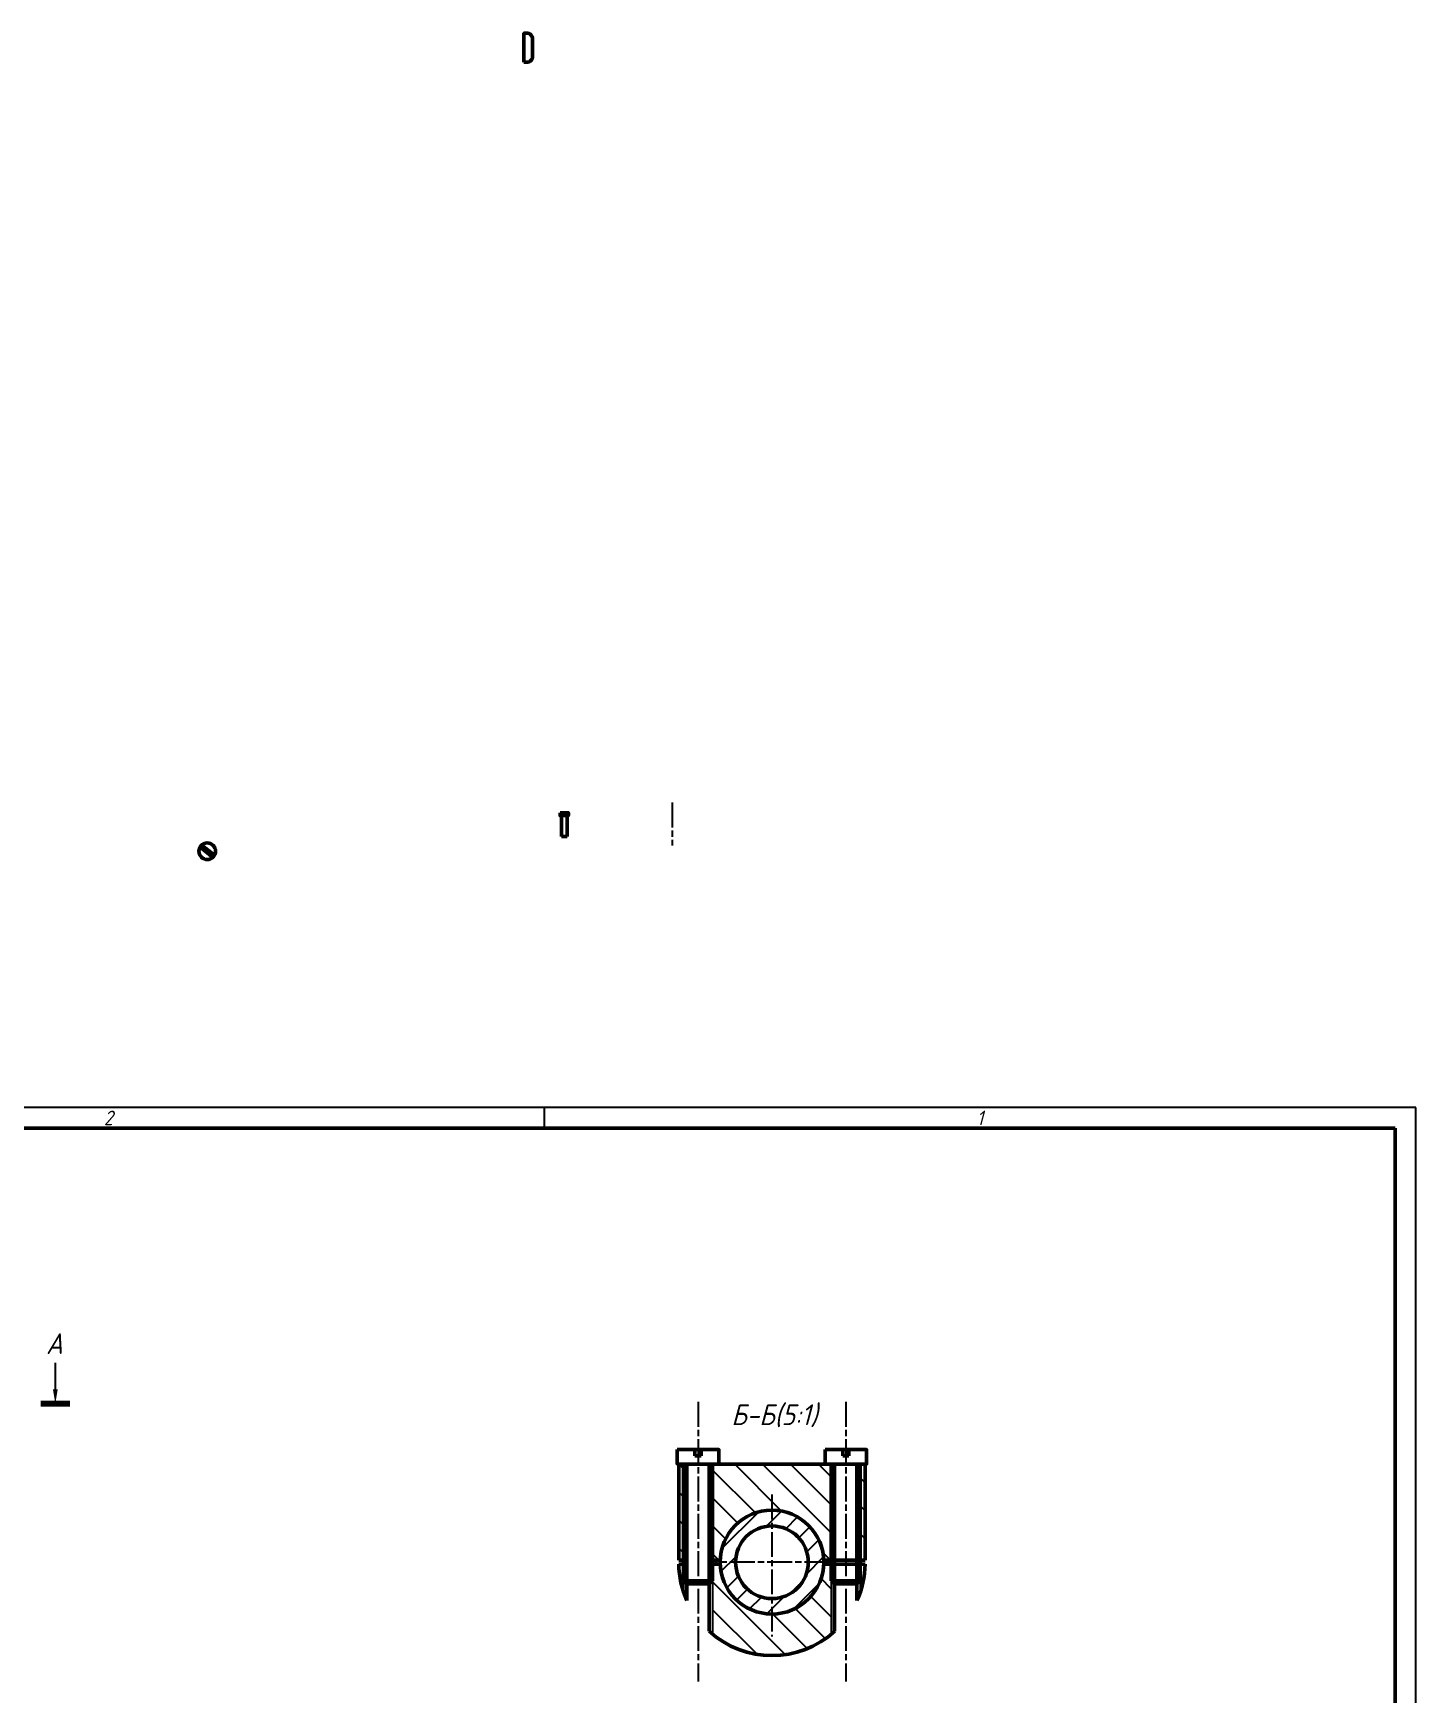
# Model space of a CAD drawing. Header units: millimetres. Extents: x 0 to 841, y -77 to 853.
# Drawn here: x 507.9 to 841, y 452.8 to 852.8 of the extents above; entities that cross this region are included whole.
import ezdxf
from ezdxf.enums import TextEntityAlignment as Align

# ---------------------------------------------------------------- set-up
doc = ezdxf.new("R2010")
doc.units = ezdxf.units.MM
doc.linetypes.add('AM_ISO08W050', pattern=[18, 12, -1.5, 3, -1.5])
doc.linetypes.add('AM_ISO08W050x2', pattern=[9, 6, -0.75, 1.5, -0.75])
for name, color, linetype, lineweight in [('AM_0', 7, 'Continuous', 50), ('AM_4', 3, 'Continuous', 25), ('AM_5', 3, 'Continuous', 25), ('AM_7', 4, 'AM_ISO08W050', 25), ('AM_8', 1, 'Continuous', 25), ('AM_BOR', 7, 'Continuous', 50), ('основные', 7, 'Continuous', 50), ('оч жирные', 7, 'Continuous', 140)]:
    doc.layers.add(name, color=color, linetype=linetype, lineweight=lineweight)
doc.styles.add('ACGOSTTS', font='geniso.shx', dxfattribs={"oblique": 15})
doc.styles.get("Standard").update_dxf_attribs({"font": 'geniso.shx', "oblique": 15})

# ---------------------------------------------------------------- blocks, each defined once
blk = doc.blocks.new('GOST_A1_LANDSCAPE')
at = {"layer": 'AM_BOR', "color": 1, "lineweight": 25}
for p, q in [((841, 594), (0, 594)), ((631, 594), (631, 589)), ((841, 0), (841, 594))]:
    blk.add_line(p, q, dxfattribs=at)
at = {"layer": 'AM_BOR', "color": 7, "lineweight": 50}
for p, q in [((836, 589), (20, 589)), ((836, 5), (836, 589))]:
    blk.add_line(p, q, dxfattribs=at)
at = {"layer": 'AM_BOR', "color": 1, "lineweight": 25, "style": 'ACGOSTTS', "oblique": 15}
for s, p in [('2', (526, 591.5)), ('1', (736, 591.5))]:
    blk.add_text(s, height=3.5, dxfattribs=at).set_placement(p, align=Align.MIDDLE_CENTER)

msp = doc.modelspace()

# ---------------------------------------------------------------- hatches: boundary and pattern name
at = {"layer": 'AM_8'}
h = msp.add_hatch(dxfattribs=at)
h.set_pattern_fill('ANSI31', color=256, scale=1.5, angle=90, style=0)
h.set_pattern_definition([(135, (-2743.5084, -1937.854), (-3.367596, -3.367596), [])])
h.paths.add_polyline_path([(685.88, 508.1), (671.58, 508.1), (671.58, 484.98), (673.39, 484.98, -0.402847), (685.88, 497)])
h.paths.add_polyline_path([(700.17, 508.1), (685.88, 508.1), (685.88, 497, -0.402847), (698.37, 484.98), (700.17, 484.98)])
h.paths.add_polyline_path([(700.17, 484.01), (698.37, 484.01, -0.402847), (685.88, 472), (685.88, 462, 0.174156), (700.17, 467.13)])
h.paths.add_polyline_path([(685.88, 472, -0.402847), (673.39, 484.01), (671.58, 484.01), (671.58, 479.99), (671.58, 467.13, 0.174156), (685.88, 462)])
h.paths.add_polyline_path([(664.58, 508.1), (663.42, 508.1), (663.42, 484.98), (664.58, 484.98)])
h.paths.add_polyline_path([(664.58, 484.01), (663.42, 484.01, 0.076164), (664.58, 477.31)])
h.paths.add_polyline_path([(708.34, 484.01), (707.17, 484.01), (707.17, 479.99), (707.17, 477.31, 0.076164)])
h.paths.add_polyline_path([(708.34, 508.1), (707.17, 508.1), (707.17, 484.98), (708.34, 484.98)])
h = msp.add_hatch(dxfattribs=at)
h.set_pattern_fill('_U', color=256, scale=3.75, angle=45, style=0, pattern_type=0)
h.set_pattern_definition([(45, (-2743.5084, -1937.8538), (-2.6516504, 2.6516504), [])])
edge = h.paths.add_edge_path()
edge.add_arc((685.88, 484.5), 12.5, 177.7677, 486.0891)
edge.add_arc((685.88, 484.5), 12.5, 126.0891, 177.7677)
edge = h.paths.add_edge_path(flags=16)
edge.add_arc((685.88, 484.46), 8.75, -234.024, 11.4592, ccw=False)
edge.add_arc((685.88, 484.46), 8.75, 11.4592, 125.976, ccw=False)

# ---------------------------------------------------------------- linework, layer by layer
at = {"layer": 'AM_0'}
for p, q in [((665.39, 508.1), (665.39, 475.24)), ((670.77, 508.1), (670.77, 467.84)), ((700.98, 508.1), (700.98, 467.84)), ((700.98, 508.1), (700.98, 475.24)), ((706.36, 508.1), (706.36, 475.24))]:
    msp.add_line(p, q, dxfattribs=at)
at = {"layer": 'AM_4'}
for p, q in [((664.58, 508.1), (664.58, 477.31)), ((671.58, 508.1), (671.58, 467.13)), ((700.17, 508.1), (700.17, 467.13)), ((707.17, 508.1), (707.17, 477.31))]:
    msp.add_line(p, q, dxfattribs=at)
at = {"layer": 'AM_5'}
msp.add_line((513.22, 532.48), (513.22, 526.16), dxfattribs=at)
at = {"layer": 'AM_5', "linetype": 'Continuous'}
msp.add_trace([(512.64, 526.16), (513.8, 526.16), (513.22, 522.66)], dxfattribs=at)
at = {"layer": 'AM_7', "linetype": 'AM_ISO08W050x2'}
for p, q in [((661.81, 667.5), (661.81, 657.15)), ((668.08, 523.1), (668.08, 455.75)), ((703.67, 523.1), (703.67, 455.75)), ((685.88, 500.75), (685.88, 466.61)), ((699.72, 484.5), (672.08, 484.5))]:
    msp.add_line(p, q, dxfattribs=at)
at = {"layer": 'основные'}
for p, q in [((635.15, 664.32), (636.55, 664.32)), ((635.15, 664.32), (635.15, 659.32)), ((635.7, 664.72), (635.7, 665.02)), ((636, 664.72), (635.7, 664.72)), ((636, 665.02), (636, 664.72)), ((636.55, 664.32), (636.55, 659.32)), ((551.16, 654.24), (548.08, 656.7)), ((551.59, 654.79), (548.5, 657.23)), ((636.55, 659.32), (635.15, 659.32)), ((663.42, 484.98), (663.42, 508.1)), ((708.34, 508.1), (663.42, 508.1)), ((664.58, 508.1), (671.58, 508.1)), ((664.58, 508.1), (664.58, 479.99)), ((667.33, 510.1), (667.33, 511.6)), ((668.83, 510.1), (667.33, 510.1)), ((668.83, 511.6), (668.83, 510.1)), ((671.58, 508.1), (671.58, 479.99)), ((700.17, 508.1), (707.17, 508.1)), ((700.17, 508.1), (700.17, 479.99)), ((702.92, 510.1), (702.92, 511.6)), ((704.42, 510.1), (702.92, 510.1)), ((704.42, 511.6), (704.42, 510.1)), ((707.17, 508.1), (707.17, 479.99)), ((708.34, 484.98), (708.34, 508.1)), ((665.39, 484.98), (663.42, 484.98)), ((673.39, 484.98), (670.77, 484.98)), ((698.37, 484.98), (708.34, 484.98)), ((665.39, 484.01), (663.42, 484.01)), ((673.39, 484.01), (670.77, 484.01)), ((698.37, 484.01), (708.34, 484.01)), ((671.58, 479.99), (664.58, 479.99)), ((664.58, 479.99), (665.39, 479.27)), ((665.39, 479.27), (670.77, 479.27)), ((671.58, 479.99), (670.77, 479.27)), ((707.17, 479.99), (700.17, 479.99)), ((707.17, 479.99), (700.17, 479.99)), ((700.17, 479.99), (700.98, 479.27)), ((700.98, 479.27), (706.36, 479.27)), ((707.17, 479.99), (706.36, 479.27))]:
    msp.add_line(p, q, dxfattribs=at)
msp.add_lwpolyline([(626.12, 845.81), (626.82, 845.81, 0.414214), (628.22, 847.21), (628.22, 851.41, 0.414214), (626.82, 852.81), (626.12, 852.81)], format="xyb", close=True, dxfattribs=at)
for points in [[(634.85, 665.02), (636.85, 665.02), (636.85, 664.32), (634.85, 664.32)], [(663.08, 511.6), (673.08, 511.6), (673.08, 508.1), (663.08, 508.1)], [(698.67, 511.6), (708.67, 511.6), (708.67, 508.1), (698.67, 508.1)]]:
    msp.add_lwpolyline(points, close=True, dxfattribs=at)
for centre, radius in [((549.83, 655.74), 2), ((685.88, 484.5), 12.5), ((685.88, 484.46), 8.75)]:
    msp.add_circle(centre, radius, dxfattribs=at)
for start, end in [(181.1549, 204.2505), (335.7495, 358.8451), (227.7435, 312.2565)]:
    msp.add_arc((685.88, 484.46), 22.47, start, end, dxfattribs=at)
at = {"layer": 'оч жирные'}
msp.add_line((516.72, 522.66), (509.72, 522.66), dxfattribs=at)

# ---------------------------------------------------------------- block references
at = {"layer": 'основные', "lineweight": 0}
msp.add_blockref('GOST_A1_LANDSCAPE', (0, 0), dxfattribs=at)

# ---------------------------------------------------------------- texts
at = {"layer": 'оч жирные', "char_height": 5, "attachment_point": 1}
for s, insert in [('А', (510.99, 539.65)), ('Б-Б(5:1)', (676.08, 522.5))]:
    msp.add_mtext(s, dxfattribs=dict(at, insert=insert))

doc.saveas('drawing.dxf')
